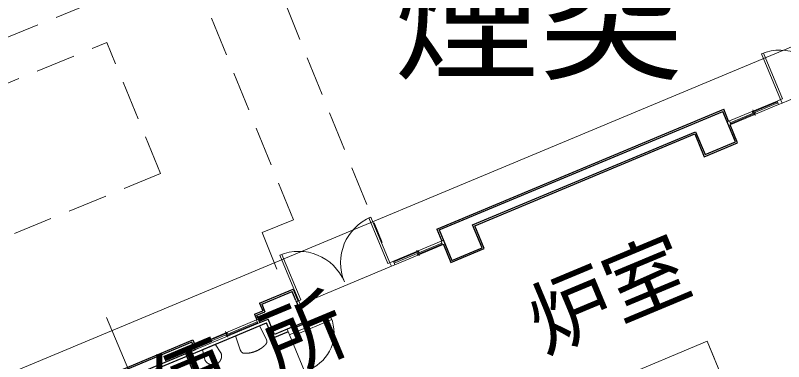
# Model space of a CAD drawing. Units: millimetres, scale not verified. Extents: x -31809 to 45902, y -57727 to 50868.
# Drawn here: x -18369 to -4376, y 35294 to 41597 of the extents above; entities that cross this region are included whole.
import ezdxf
from ezdxf.enums import TextEntityAlignment as Align

# ---------------------------------------------------------------- set-up
doc = ezdxf.new("R2010")
doc.units = ezdxf.units.MM
doc.header["$LTSCALE"] = 600
for name, pattern in [('CHAIN2', [12, 9, -1, 1, -1]), ('DASHED1', [1.8, 1.2, -0.6]), ('DASHED3', [4, 3, -1])]:
    doc.linetypes.add(name, pattern=pattern)
for name, color, linetype, lineweight in [('0-0', 7, 'Continuous', 25), ('0-1', 4, 'DASHED1', 9), ('3-1', 3, 'Continuous', 25)]:
    doc.layers.add(name, color=color, linetype=linetype, lineweight=lineweight)
doc.layers.add('3-A', color=4, linetype='Continuous')
doc.styles.add('ＭＳ 明朝', font='')
doc.styles.get('ＭＳ 明朝').set_extended_font_data('MS Mincho')

msp = doc.modelspace()

# ---------------------------------------------------------------- linework, layer by layer
at = {"layer": '0-1'}
for p, q in [((-15896, 47826.5), (-11688.4, 37463.8)), ((-13956.7, 43050.2), (-20083.3, 40562.7)), ((-13305, 37874.1), (-15222.8, 42597.5)), ((-15723.3, 38716.6), (-16702.9, 41103.2)), ((-15723.3, 38716.6), (-19988.7, 36965.9))]:
    msp.add_line(p, q, dxfattribs=at)
for points in [[(-19988.7, 36965.9), (-20968.3, 39352.5), (-16702.9, 41103.2)], [(-13305, 37874.1), (-13876.3, 37642.2), (-13504.5, 36726.4)]]:
    msp.add_lwpolyline(points, dxfattribs=at)
at = {"layer": '3-1', "color": 4, "lineweight": 9}
msp.add_line((2684.6, 43913.7), (-19287.3, 34740.2), dxfattribs=at)
at = {"layer": '3-1', "color": 6, "lineweight": 18}
for p, q in [((-2743.8, 40693.6), (-4404.9, 40000.1)), ((-4496.4, 40037.8), (-5363.9, 39675.6)), ((-4490.7, 40023.9), (-4942.8, 39835.1)), ((-4490.7, 40023.9), (-4483, 40005.5)), ((-4483, 40005.5), (-5350.4, 39643.3)), ((-4469.5, 39973.2), (-5336.9, 39611)), ((-4942.8, 39835.1), (-4935.1, 39816.7)), ((-4895.5, 39773.6), (-4937.9, 39875.1)), ((-11482, 37121.2), (-10614.6, 37483.4)), ((-11468.6, 37088.9), (-10601.1, 37451.1)), ((-11455.1, 37056.6), (-10587.6, 37418.8)), ((-13517.5, 37246.7), (-13554.4, 37231.3)), ((-13554.4, 37231.3), (-13207.7, 36400.7)), ((-13170.8, 36416.1), (-13517.5, 37246.7)), ((-11476.3, 37107.4), (-11024.1, 37296.1)), ((-11013.6, 37219.2), (-11056, 37320.7)), ((-11024.1, 37296.1), (-11016.4, 37277.7)), ((-11476.3, 37107.4), (-11468.6, 37088.9)), ((-13180.7, 36336.1), (-11519.7, 37029.6)), ((-13207.7, 36400.7), (-13170.8, 36416.1)), ((-15071.7, 35557.5), (-13964.3, 36019.8)), ((-15058.2, 35525.2), (-13950.8, 35987.5)), ((-14496.8, 35737.9), (-14539.2, 35839.4)), ((-15079.4, 35575.9), (-14507.3, 35814.8)), ((-14507.3, 35814.8), (-14499.6, 35796.3)), ((-13377.6, 35782.5), (-13100.2, 35118.1)), ((-15079.4, 35575.9), (-15071.7, 35557.5))]:
    msp.add_line(p, q, dxfattribs=at)
at = {"layer": '3-1'}
for p, q in [((-10691.3, 37706), (-5468.3, 39886.7)), ((-5377.7, 39669.8), (-5468.3, 39886.7)), ((-5214, 39277.6), (-5350.7, 39605.2)), ((-10691.3, 37706), (-10600.8, 37489.1)), ((-10573.8, 37424.5), (-10437, 37097)), ((-13921.1, 36357.5), (-13312.1, 36611.8)), ((-13312.1, 36611.8), (-13221.5, 36395)), ((-13921.1, 36357.5), (-13863.3, 36219.1)), ((-13194.5, 36330.4), (-13057.8, 36002.8)), ((-14011, 36157.5), (-13863.3, 36219.1)), ((-14011, 36157.5), (-13968.6, 36056)), ((-15200.4, 35411.6), (-13793.2, 35999.2)), ((-13677.6, 35722.3), (-13793.2, 35999.2)), ((-13316.2, 35894.9), (-13057.8, 36002.8)), ((-13400.7, 35837.9), (-13677.6, 35722.3)), ((-17748.8, 34596.9), (-15136.8, 35687.4)), ((-15136.8, 35687.4), (-15094.4, 35585.9)), ((-15265.8, 35438.5), (-15219.7, 35457.7)), ((-16137.1, 35020.6), (-15246.6, 35392.3))]:
    msp.add_line(p, q, dxfattribs=at)
at = {"layer": '3-1', "color": 7}
for p, q in [((-10652.1, 37689.9), (-5484.4, 39847.4)), ((-10040.6, 37782.6), (-5980.3, 39477.8)), ((-13881.9, 36341.4), (-13328.2, 36572.6)), ((-13258.8, 36406.5), (-13328.2, 36572.6)), ((-13258.8, 36406.5), (-13212.6, 36295.7)), ((-13881.9, 36341.4), (-13824.1, 36203)), ((-13212.6, 36295.7), (-13097, 36018.9)), ((-13971.7, 36141.3), (-13824.1, 36203)), ((-13913.9, 36002.9), (-13971.7, 36141.3)), ((-13913.9, 36002.9), (-13766.3, 36064.6)), ((-13650.7, 35787.7), (-13766.3, 36064.6)), ((-13304.6, 35932.2), (-13097, 36018.9)), ((-13304.6, 35932.2), (-13650.7, 35787.7)), ((-15152.9, 35648.2), (-17764.9, 34557.6)), ((-15095.1, 35509.8), (-15152.9, 35648.2)), ((-15095.1, 35509.8), (-16202.5, 35047.4))]:
    msp.add_line(p, q, dxfattribs=at)
at = {"layer": '3-1', "color": 5, "linetype": 'CHAIN2', "lineweight": 9}
msp.add_line((-16706.7, 36099.3), (-15522.9, 33264.1), dxfattribs=at)
at = {"layer": '3-1', "color": 2, "linetype": 'DASHED3', "lineweight": 9}
for p, q in [((-14358.2, 35762.1), (-13922.2, 35944.1)), ((-13922.2, 35944.1), (-13798.7, 35707.4)), ((-14358.2, 35762.1), (-14276.7, 35507.8)), ((-13798.7, 35707.4), (-13790.8, 35672.9)), ((-14958.3, 35512.5), (-14727.6, 35608.9)), ((-14727.6, 35608.9), (-14958.3, 35512.5)), ((-14727.6, 35608.9), (-14626, 35456.2)), ((-5769.8, 35664.5), (-4710.3, 33126.8)), ((-14958.3, 35512.5), (-14921.3, 35332.9)), ((-14276.7, 35507.8), (-14257.8, 35477.9))]:
    msp.add_line(p, q, dxfattribs=at)
at = {"layer": '3-1', "color": 6, "lineweight": 18}
for points in [[(-4431.8, 40064.7), (-4394.9, 40080.1), (-4741.7, 40910.7), (-4778.6, 40895.2)], [(-4431.8, 40064.7), (-4496.4, 40037.8), (-4469.5, 39973.2), (-4404.9, 40000.1)], [(-5405.4, 39658.3), (-5363.9, 39675.6), (-5336.9, 39611), (-5378.4, 39593.7)], [(-11546.6, 37094.2), (-11583.5, 37078.8), (-11930.3, 37909.3), (-11893.4, 37924.8)], [(-10573.1, 37500.7), (-10614.6, 37483.4), (-10587.6, 37418.8), (-10546.1, 37436.1)], [(-11546.6, 37094.2), (-11482, 37121.2), (-11455.1, 37056.6), (-11519.7, 37029.6)], [(-13249.2, 36383.4), (-13207.7, 36400.7), (-13180.7, 36336.1), (-13222.2, 36318.8)], [(-13285.3, 35821.1), (-12620.9, 36098.5), (-12605.5, 36061.5), (-13269.9, 35784.1)], [(-13420, 35884), (-13327.7, 35922.6), (-13285.3, 35821.1), (-13377.6, 35782.5)], [(-15085.2, 35589.8), (-15122.1, 35574.4), (-15095.1, 35509.8), (-15058.2, 35525.2)]]:
    msp.add_lwpolyline(points, close=True, dxfattribs=at)
at = {"layer": '3-1', "color": 7}
for points in [[(-5980.3, 39477.8), (-5806.9, 39062.6), (-5253.2, 39293.8), (-5484.4, 39847.4)], [(-10652.1, 37689.9), (-10420.9, 37136.2), (-9867.2, 37367.4), (-10040.6, 37782.6)]]:
    msp.add_lwpolyline(points, dxfattribs=at)
at = {"layer": '3-1', "color": 6, "lineweight": 18}
for points in [[(-4898.2, 39832.1), (-4890.5, 39813.6), (-5342.7, 39624.8), (-5350.4, 39643.3)], [(-11053.3, 37262.3), (-11045.6, 37243.8), (-10593.4, 37432.6), (-10601.1, 37451.1)], [(-15085.2, 35589.8), (-13977.8, 36052.1), (-13940.9, 36067.5), (-13913.9, 36002.9), (-13950.8, 35987.5), (-13977.8, 36052.1)], [(-14536.5, 35780.9), (-14528.8, 35762.5), (-13956.6, 36001.3), (-13964.3, 36019.8)]]:
    msp.add_lwpolyline(points, dxfattribs=at)
at = {"layer": '3-1'}
for points in [[(-10001.3, 37766.5), (-5996.4, 39438.6), (-5823, 39023.3), (-5214, 39277.6)], [(-10437, 37097), (-9828, 37351.2), (-10001.3, 37766.5)], [(-15092.5, 35023.2), (-15246.6, 35392.3), (-15265.8, 35438.5)], [(-15046.3, 35042.5), (-15200.4, 35411.6), (-15219.7, 35457.7)]]:
    msp.add_lwpolyline(points, dxfattribs=at)
at = {"layer": '3-1', "color": 2, "linetype": 'DASHED3', "lineweight": 9}
for points in [[(-5769.8, 35664.5), (-7477, 34951.8), (-6417.5, 32414.1)], [(-6417.5, 32414.1), (-4710.3, 33126.8), (-5769.8, 35664.5)]]:
    msp.add_lwpolyline(points, dxfattribs=at)
at = {"layer": '3-1', "color": 6, "lineweight": 18}
for centre, radius, start, end in [((-4431.8, 40064.7), 900, 22.661, 112.661), ((-11546.6, 37094.2), 900, 112.661, 202.661), ((-13207.7, 36400.7), 900, 22.661, 112.661), ((-13285.3, 35821.1), 720, 292.661, 22.661)]:
    msp.add_arc(centre, radius, start, end, dxfattribs=at)
at = {"layer": '3-1', "color": 2, "linetype": 'DASHED3', "lineweight": 9}
for centre, radius, start, end in [((-14184.6, 35959.3), 514.1, 268.18258, 317.13952), ((-13859, 35657.2), 70, 317.13952, 12.95421), ((-14773.6, 35394.6), 160, 202.661, 22.661), ((-14198.7, 35515.4), 70, 212.36788, 268.18201)]:
    msp.add_arc(centre, radius, start, end, dxfattribs=at)

# ---------------------------------------------------------------- texts
at = {"layer": '0-0', "style": 'ＭＳ 明朝', "width": 1.1}
msp.add_text('煙突', height=1760, dxfattribs=at).set_placement((-11473.2, 40085.6), align=Align.BOTTOM_LEFT)
at = {"layer": '3-A', "style": 'ＭＳ 明朝'}
for s, p in [('炉室', (-8618.1, 35135.6)), ('便 所', (-15552, 33815.9))]:
    msp.add_text(s, height=1100, rotation=22.661, dxfattribs=at).set_placement(p, align=Align.BOTTOM_LEFT)

doc.saveas('drawing.dxf')
